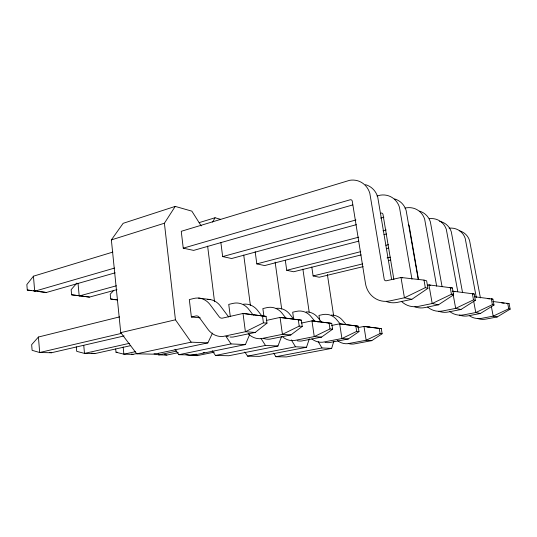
<?xml version="1.0" encoding="UTF-8"?>
<svg xmlns="http://www.w3.org/2000/svg" width="537" height="537" viewBox="0 0 537 537"><rect width="100%" height="100%" fill="white"/><g stroke="black" fill="none" stroke-linecap="round" stroke-linejoin="round"><path stroke-width="0.81" d="M273.675 353.205L275.917 356.716L286.355 356.937L331.658 348.385L333.846 341.17M244.832 352.01L247.564 356.125L259.311 356.373L306.486 347.271L309.352 338.813M212.209 350.708L215.485 355.46L228.809 355.736L277.971 346.009L281.516 336.645M174.988 349.278L178.895 354.695L194.132 355.011L245.402 344.559L249.604 334.638M201.194 225.923L191.857 211.148L175.216 206.403L123.148 223.318L111.367 239.891L120.751 332.638L136.767 353.816L154.361 354.185L207.846 342.895L212.518 333.081M212.605 222.096L215.048 217.76L220.647 219.358M207.846 342.895L191.159 342.156L175.445 319.797L164.403 223.231L175.216 206.403M112.877 252.068L33.448 276.186L26.85 284.556L27.286 290.047L46.37 292.484L115.166 272.823M76.865 283.086L71.146 289.665L71.609 294.813L89.464 297.095L116.952 289.638M119.597 316.884L38.422 337.028L31.656 344.673L32.113 350.325L39.684 352.514L51.458 352.749L124.087 335.94M113.643 290.537L110.226 294.169L110.709 299.022L117.637 300.082M229.984 337.008A22.453 18.688 -83.8 0 0 233.259 337.001L255.209 332.43L266.976 323.153L266.057 316.407L243.013 313.454L222.56 318.112A4.605 3.799 -83.7 0 1 219.015 316.602L210.833 305.634A22.447 18.157 -84.4 0 0 193.803 298.471L189.319 299.586L191.38 317.011L200.194 317.81M263.768 338.511A20.815 17.842 -84.2 0 0 269.936 339.142L290.826 334.94L302.257 326.402L301.358 320.153L280.072 317.427L266.285 320.441M297.176 340.76A19.406 17.043 -84.6 0 0 301.626 340.988L321.535 337.108L332.604 329.194L331.725 323.381L311.957 320.851L301.472 323.059M325.026 342.384A18.177 16.298 -85.1 0 0 329.282 342.606L348.271 338.995L358.978 331.618L358.125 326.181L339.666 323.818L331.624 325.469M386.667 301.64A22.198 20.735 -72.7 0 0 397.427 302.365L411.839 299.317L427.929 288.315L426.62 280.824L423.995 280.099L400.998 277.488L386.177 280.804A2.061 1.92 -73.1 0 1 384.257 279.448L369.818 193.246A22.151 19.52 -64.9 0 0 349.694 180.298L181.251 231.306L183.245 248.168L193.649 250.396L352.708 204.939M348.231 343.485A17.09 15.6 -85.8 0 0 353.628 344.022L371.772 340.646L382.116 333.752L381.29 328.644L363.979 326.429L357.541 327.711M414.866 306.862A20.406 19.439 -70.4 0 0 424.948 307.567L438.427 304.815L453.631 294.826L452.389 287.953L428.929 284.899L427.298 285.254M438.857 311.306A18.882 18.278 -66.3 0 0 448.335 311.984L460.981 309.48L475.373 300.331L474.191 293.974L452.557 291.168L454.846 291.772M459.504 315.132A17.587 17.231 -58.1 0 0 468.452 315.783L480.36 313.487L494.006 305.05L492.885 299.143L474.413 296.726M477.474 318.461A16.486 16.264 -40.1 0 0 485.931 319.092L497.181 316.964L510.15 309.137L509.083 303.62L492.832 301.485M266.976 323.153L263.419 322.824L245.396 331.738L223.17 336.417A22.896 18.909 -83.8 0 1 208.369 329.872L199.073 317.159A4.497 3.638 -84.4 0 0 196.206 315.917L191.38 317.011M302.257 326.402L299.216 326.12L282.428 334.35L261.277 338.639A21.205 18.05 -84.1 0 1 248.242 333.786M332.604 329.194L329.973 328.953L314.259 336.592L294.115 340.552A19.741 17.238 -84.5 0 1 282.811 337.055M427.929 288.315L425.317 287.651L404.428 297.787L389.761 300.921A22.695 21.084 -73.1 0 1 365.482 283.476L352.272 201.2A2.054 1.806 -64.9 0 0 350.131 199.791L183.245 248.168M358.978 331.618L356.682 331.41L341.915 338.545L322.703 342.217A18.466 16.479 -85 0 1 311.883 338.934M453.631 294.826L451.436 294.269L432.198 303.533L418.498 306.352A20.822 19.748 -71 0 1 401.703 301.619M382.116 333.752L380.095 333.564L366.167 340.25L347.815 343.687A17.352 15.768 -85.6 0 1 337.451 340.586M475.373 300.331L473.506 299.854L455.671 308.379L442.824 310.943A19.245 18.56 -67.6 0 1 427.633 307.057M494.006 305.05L492.395 304.64L475.775 312.541L463.693 314.883A17.889 17.486 -60.8 0 1 449.362 311.232M510.15 309.137L508.747 308.782L493.188 316.139L481.783 318.307A16.741 16.499 -45.7 0 1 469.372 315.722M111.367 239.891L164.403 223.231M199.16 222.627L215.048 217.76M114.643 268.05L34.683 291.229L33.448 276.186M377.001 196.005L380.498 195.132A20.386 18.386 -62.6 0 1 399.454 207.255L411.946 279.2M116.375 285.791L79.201 296.001L78.053 283.549M220.868 242.549L222.654 256.592L355.937 219.982M356.346 224.674L231.648 258.519L222.654 256.592M380.646 218.082L383.881 217.21M255.169 251.665L256.82 263.895L358.723 237.173M382.988 230.809L386.224 229.964M358.83 241.14L264.667 265.573L256.82 263.895M383.995 234.609L386.432 233.978M285.342 260.559L286.724 270.292L360.757 251.645M385.975 245.295L388.412 244.677M361.106 254.927L293.625 271.762L286.724 270.292M386.304 248.638L388.748 248.027M311.782 266.996L313.111 275.931L362.683 263.882M387.063 257.955L390.312 257.163M363.126 266.654L319.233 277.24L313.111 275.931M388.332 260.579L390.768 259.995M120.751 332.638L175.445 319.797M121.275 333.417L39.684 352.514L38.422 337.028M251.215 314.87L252.826 314.507M129.404 343.331L84.49 353.406L76.717 351.339L76.308 346.801M83.752 345.351L84.49 353.406L94.807 353.608L130.746 345.62M286.886 318.676L288.483 318.334M135.324 351.708L123.879 354.185L116.012 352.232L115.677 348.909M123.148 346.969L123.879 354.185L132.995 354.366L136.264 353.661M136.767 353.816L191.159 342.156M176.794 351.097L158.777 354.876L154.038 353.762M317.649 321.965L319.24 321.629M158.603 353.265L158.777 354.876L166.886 355.038L178.358 352.648M178.895 354.695L231.038 343.928L245.402 344.559M404.972 208.141L406.744 207.779A18.889 17.352 -59.9 0 1 424.653 219.17L436.655 286.147M185.97 354.608L189.903 355.494L196.482 354.151M203.053 352.809L204.691 352.473M189.903 355.494L197.173 355.635L214.276 352.165M215.485 355.46L265.479 345.452L277.971 346.009M368.006 327.348L369.597 327.033M247.564 356.125L295.518 346.781L306.486 347.271M275.917 356.716L321.952 347.956L331.658 348.385M116.012 352.232L117.368 352.259M255.209 332.43L245.396 331.738L243.013 313.454L266.057 316.407M290.826 334.94L282.428 334.35L280.072 317.427L301.358 320.153M321.535 337.108L314.259 336.592L311.957 320.851L331.725 323.381M348.271 338.995L341.915 338.545L339.666 323.818L358.125 326.181M371.772 340.646L366.167 340.25L363.979 326.429L381.29 328.644M450.751 287.819L452.389 287.953M472.567 293.84L474.191 293.974M487.999 298.706L489.63 298.854M491.254 298.995L492.885 299.143M501.733 302.942L504.183 303.17M506.633 303.392L509.083 303.62M27.286 290.047L31.636 290.51M71.609 294.813L77.08 295.444M110.709 299.022L112.743 299.243M198.536 298.069L210.403 299.579M114.099 299.391L116.462 299.7M78.731 295.665L89.464 297.095M33.274 290.732L35.731 291.061M37.362 291.282L46.37 292.484M194.689 355.266L197.173 355.635M164.456 354.668L166.886 355.038M131.397 354.125L132.995 354.366M91.639 353.124L94.807 353.608M49.881 352.507L51.458 352.749M411.839 299.317L404.428 297.787L400.998 277.488L402.488 277.884M438.427 304.815L432.198 303.533L428.929 284.899L430.493 285.315M460.981 309.48L455.671 308.379L453 293.625M480.36 313.487L475.775 312.541L473.701 301.338M497.181 316.964L493.188 316.139L491.402 306.701M346.224 324.731L343.036 320.911A16.835 15.13 -86.5 0 0 331.403 315.065M340.116 323.831L337.129 320.227A17.09 15.284 -86.3 0 0 322.73 314.608L318.971 315.414L319.663 320.119M321.885 322.448L318.293 318.052A17.889 15.774 -85.9 0 0 306.177 311.869M314.729 321.106L311.614 317.28A18.171 15.942 -85.7 0 0 296.612 311.339L292.685 312.205L293.692 319.287M293.719 319.179L290.228 314.81A19.077 16.466 -85.3 0 0 276.166 308.359M286.14 318.367L282.616 313.93A19.406 16.64 -85.2 0 0 266.97 307.634L262.868 308.567L263.942 316.515M262.016 316.105L258.122 311.098A20.44 17.191 -84.9 0 0 243.456 304.231M253.289 315.179L249.356 310.084A20.815 17.379 -84.8 0 0 233.031 303.385L228.742 304.398L230.292 316.535M228.648 316.937L221.022 306.815A22.017 17.963 -84.5 0 0 207.289 299.344M225.963 336.35L231.038 343.928M261.083 338.592L265.479 345.452M291.269 339.887L295.518 346.781M318.199 341.646L321.952 347.956M507.673 303.23L508.747 308.782M491.268 298.7L492.395 304.64M480.407 297.881L469.533 240.388A16.238 15.358 -50.9 0 0 459.726 230.876M476.353 297.639L465.196 238.334A16.486 15.56 -52.2 0 0 449.107 228.185M472.318 293.457L473.506 299.854M462.558 292.638L451.295 231.762A17.312 16.197 -55.4 0 0 439.581 221.338M457.759 291.484L446.334 229.42A17.6 16.419 -56.4 0 0 429.385 218.68M450.187 287.342L451.436 294.269M442.085 286.758L430.372 221.875A18.547 17.11 -59.1 0 0 419.478 211.135M423.995 280.099L425.317 287.651M418.511 279.623L409.16 225.688A1.752 1.611 -59.9 0 0 408.295 224.533M418.169 279.159L406.126 210.41A19.99 18.117 -62 0 0 394.608 198.938M393.896 279.522L382.995 214.424A1.886 1.705 -62.6 0 0 380.975 213.108M391.648 279.656L377.706 196.972A21.681 19.225 -64.3 0 0 365.496 184.661M379.263 328.429L380.095 333.564M355.83 325.939L356.682 331.41M327.362 274.38L333.645 315.763M329.094 323.099L329.973 328.953M302.881 269.064L309.171 312.091M298.317 319.83L299.216 326.12M275.132 262.09L281.697 309.064M262.499 316.024L263.419 322.824M243.738 255.088L250.423 305.56M207.624 246.107L214.525 301.693M228.373 336.753A22.453 18.688 -83.8 0 1 226.795 336.33"/></g></svg>
